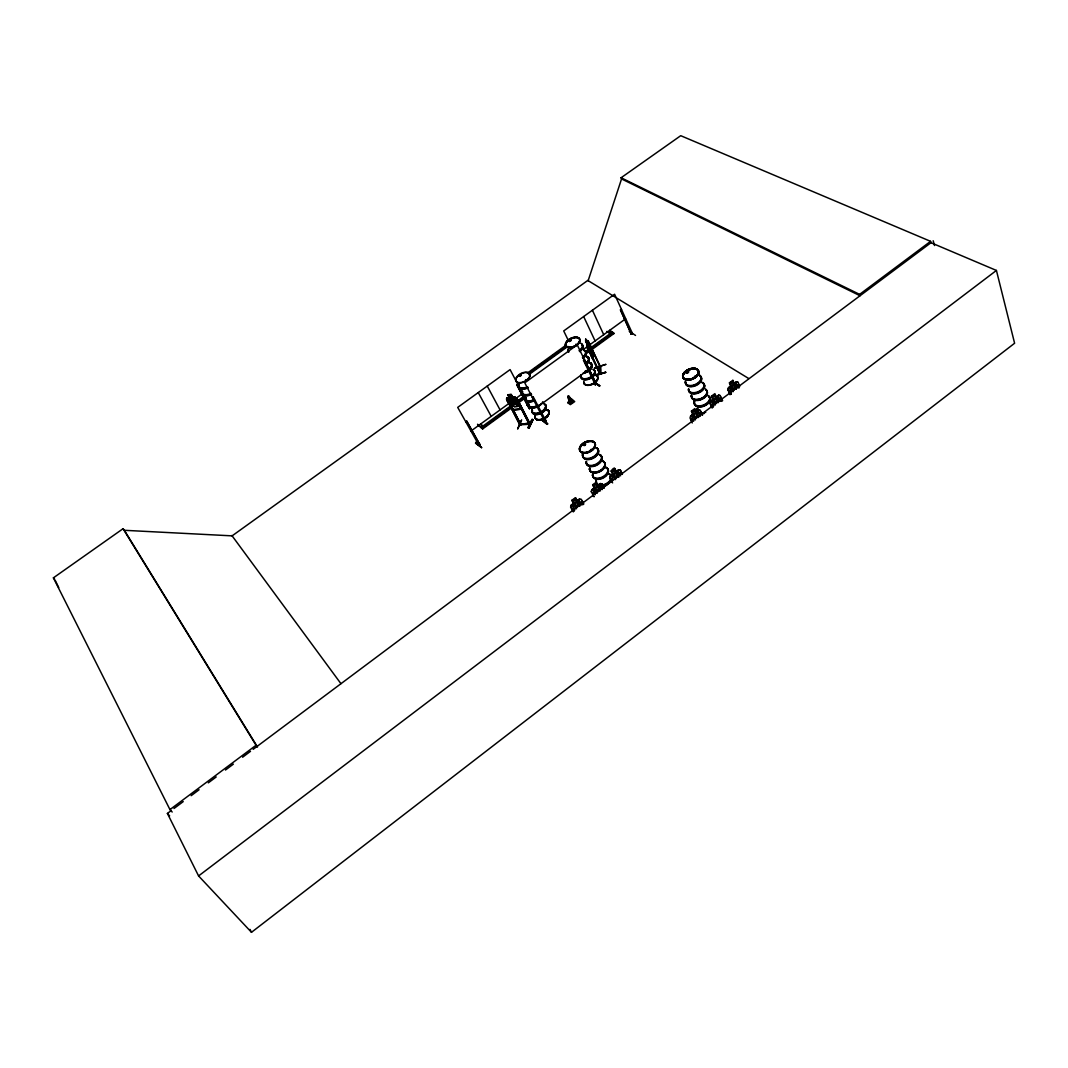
<?xml version="1.0" encoding="UTF-8"?>
<svg xmlns="http://www.w3.org/2000/svg" width="1068" height="1068" viewBox="0 0 1068 1068"><rect width="100%" height="100%" fill="white"/><g stroke="black" fill="none" stroke-linecap="round" stroke-linejoin="round"><path stroke-width="1.5" d="M605.663 372.358L595.73 375.469L605.689 372.318L595.53 374.668M605.89 364.442L594.569 367.953M592.246 357.727L592.219 357.74C594.048 355.417 583.382 341.039 587.841 340.745L600.403 367.245L599.629 365.67M599.629 365.75L599.735 373.974L599.816 372.251M599.548 372.545L599.722 366.738M600.082 365.697L600.002 366.377M600.109 366.631C597.506 373.84 602.312 377.578 600.55 366.538M694.894 376.47L694.6 376.35M694.36 377.431L694.427 377.084M588.375 349.797L588.802 349.009L588.375 349.797L599.709 373.867M588.642 343.202L589.055 342.428L588.642 343.202L600.47 367.072M687.685 372.185L687.458 371.517M688.192 371.824L687.445 372.825M688.393 371.571L688.5 372.251M688.593 371.811C687.939 374.788 684.788 370.81 686.898 372.745M686.203 372.291L686.871 373.092M591.472 348.822C594.476 351.092 591.912 366.951 592.82 352.48M587.053 346.179L587.173 340.478M588.802 349.009L600.216 373.8L587.427 346.82L585.785 339.09L587.253 342.281M578.616 506.259C580.778 498.663 576.8 500.518 577.548 506.085C573.916 502.721 570.058 506.579 577.161 507.38M591.579 450.095L590.591 449.815L591.312 449.454M591.325 450.109L590.778 449.748M599.228 490.853C601.671 482.829 597.252 485.459 598.173 490.666C594.596 487.275 590.778 491.133 597.786 491.961M584.944 444.341L584.263 444.074M585.438 444.275L584.743 445.449L583.355 445.356M617.638 477.089C619.947 469.239 615.782 471.602 616.61 476.902C612.845 473.591 609.454 477.262 616.209 478.197M583.368 444.555L584.022 445.329M583.569 444.902L583.956 444.448M575.906 345.178L576.573 344.657M570.913 340.318L569.418 341.573L569.177 340.465M569.044 340.866L569.471 340.398M697.471 417.428L698.031 412.168A8.224 5.006 -22.9 0 1 698.205 408.123M568.55 340.919L563.717 330.933L614.581 294.247L632.443 333.51L632.056 332.642L631.201 334.124L632.216 333.363M632.283 333.67L631.829 332.495M630.908 333.176L631.735 332.562M717.402 402.529C719.845 394.639 715.827 396.922 716.428 402.302C713.144 398.711 709.553 402.543 716.001 403.597M735.211 389.219C737.855 381.142 733.636 383.666 734.25 388.979C731.006 385.361 727.455 389.193 733.823 390.287M595.864 383.225L595.036 383.839C596.344 386.349 593.221 383.065 595.65 383.025M525.723 380.515C526.551 379.354 525.496 380.061 526.484 380.195M525.816 380.275L526.204 379.594L525.549 379.941M533.306 396.976L532.425 397.63L533.306 396.976L545.922 420.912L544.747 421.459L544.199 420.685L545.601 420.298M517.953 403.971L517.459 406.414L514.242 406.601L511.265 404.398L508.355 398.911L509.569 397.79L508.355 398.911L511.278 404.358L514.242 406.601L517.473 406.427L517.967 403.971L515.056 398.471L512.814 397.59L511.198 394.719L507.954 394.946M528.874 407.842C529.635 405.453 530.235 410.032 529.047 407.722L529.875 407.068M600.51 367.138L589.055 342.428M478.464 444.515L479.532 443.781L478.29 444.275M705.748 389.419L705.601 389.273A8.33 5.006 -23 0 1 701.115 398.658A8.33 5.006 -23 0 1 691.41 395.213M567.735 402.689L572.114 399.379L574.704 401.595L570.339 404.639L567.695 402.609L571.887 399.499M171.361 810.479L167.396 813.429L198.581 875.934L251.487 932.311L1014.6 343.242L996.417 270.444L930.976 242.716L930.588 241.341L680.73 135.689L621.069 177.769L621.549 178.93L588.134 280.75M573.302 511.919L570.579 507.126L571.246 505.097L573.623 503.442L571.914 500.265L575.545 497.688L577.174 500.799L579.59 498.996L571.246 505.097M570.793 507.153L571.433 505.231M591.271 491.68L591.952 489.651L594.315 488.009L592.647 484.805L596.264 482.229L597.84 485.366L600.163 483.51L601.925 483.857L600.163 483.657L592.032 489.705L591.271 491.68L593.928 496.5M611.911 482.122L609.761 477.877L610.442 475.834L612.805 474.205L611.163 470.988C616.863 462.791 614.033 475.941 618.626 469.733L620.361 470.094L622.31 474.379M609.841 477.93L610.549 475.901L618.626 469.733M692.264 422.968L690.035 417.989L690.609 415.999L692.918 414.397L691.437 411.113L694.881 408.55L696.283 412.021L698.379 411.754L700.301 416.24M711.795 407.455L709.9 403.09L710.62 401.061L712.917 399.459L711.475 396.175L714.892 393.625L716.254 397.109M710.113 403.103L710.794 401.181L718.657 395.187L716.334 396.909M727.775 389.74L728.51 387.711L730.792 386.122L729.377 382.825L732.862 380.341L734.183 383.586L736.413 381.81L738.041 382.211L739.683 386.643M727.989 389.753L728.683 387.831M590.484 450.135L590.697 450.536M591.138 449.441L591.312 449.788M585.451 444.822C586.025 442.539 581.713 445.022 584.249 444.956M583.302 444.582L583.208 445.356M584.61 444.755L584.703 444.008M575.879 345.258L576.68 344.737L575.866 344.417M509.356 397.79L507.847 394.733L511.305 394.519L512.814 397.603L515.23 397.336L516.912 398.324L530.289 424.196C526.471 422.741 533.546 423.275 520.103 424.437C517.579 423.355 522.479 423.916 519.595 423.622M530.048 424.25L517.873 400.206L516.912 400.26L529.354 423.903M529.234 424.25L516.912 400.26M528.126 427.801L532.198 419.35L528.059 427.801L532.158 419.337L532.972 419.791L528.914 428.255L532.398 419.697M528.874 428.201L532.959 419.777M569.177 341.386L570.592 340.452L569.618 341.012M570.913 340.799L570.432 340.131M520.396 423.863L520.904 424.757L508.475 400.82L507.514 400.874L519.969 424.85L521.104 424.41M517.673 428.775L521.331 420.432M521.665 419.938L517.82 428.842M521.518 409.204L521.064 406.227L521.344 409.204L513.428 409.591L510.691 406.828L513.361 409.752L521.518 409.178L513.361 409.792L510.678 406.868M515.07 398.471L512.867 397.483M515.203 397.429L516.872 398.417L515.203 397.429L512.76 397.683M511.265 394.626L507.794 394.853L511.305 394.519M520.957 424.704L508.475 400.82M510.758 406.895C509.85 404.171 502.708 396.762 509.529 397.91L507.847 394.733M520.797 375.656L520.196 374.841M507.126 397.923L515.23 397.443L507.166 397.83M572.822 402.302L573.075 400.874L568.456 396.108L569.337 403.05L570.939 403.384L572.822 402.302L568.71 396.161M569.204 402.396L568.149 396.281M612.885 474.165L611.657 476.515L613.099 479.439M506.579 399.112L507.273 397.923L509.529 397.883M475.767 442.432L481.628 447.666L475.54 443.207L475.794 442.419L481.628 447.666M475.901 442.94L481.361 447.185M541.569 419.337L547.484 423.555L547.243 424.356L541.222 419.591L547.23 424.33M596.798 375.923L596.825 375.883A7.583 4.352 -25.9 0 1 592.179 384.467A7.583 4.352 -25.9 0 1 583.942 381.396M686.257 372.198L687.992 371.784M583.275 444.689L584.303 443.928M520.69 375.789L520.57 374.788M545.748 421.086L544.907 421.7L524.775 382.838L577.214 344.844L596.278 384.053M544.213 420.605L545.481 420.098L545.922 420.912M479.839 444.742L466.876 421.353L465.795 421.833L466.876 421.353M479.358 443.901C478.01 443.794 478.331 446.13 479.706 444.475M694.16 377.151L695.335 377.097L694.774 376.35M686.417 371.971L687.245 371.45M686.817 371.798L686.671 372.599M584.783 445.089L584.917 444.074M585.157 444.929L584.37 445.423M530.262 408.029L510.09 369.608L457.705 407.389L478.985 445.356L478.691 444.395M519.582 375.362L520.53 375.148M519.849 375.375L519.862 376.136M569.124 340.478L569.885 340.091M568.096 396.415L573.222 401.528M198.581 875.934L996.417 270.444M702.464 415.345L700.274 410.419L698.605 410.032L696.349 411.834M690.702 416.053L698.605 410.032M736.493 381.863L728.51 387.711M572.742 508.275C570.566 509.997 574.704 506.779 574.277 511.185M581.366 501.826C583.916 500.038 579.323 503.322 582.888 504.75M711.862 404.331C709.873 405.907 713.758 402.956 713.144 407.362M721.421 401.181L720.152 398.137L721.087 397.443L722.622 400.647M729.991 391.168L728.79 391.689L729.991 391.168L731.233 394.212M737.961 384.827C740.471 383.052 735.999 386.349 739.19 387.884M169.959 809.597L256.066 745.25L123.074 528.7L53.4 577.841L169.959 809.597L172.188 812.027M592.673 493.763C594.462 491.347 590.804 495.392 594.182 496.7M720.152 398.137L721.367 397.616M621.069 177.769L859.606 294.381L930.588 241.341M173.991 808.503L183.229 801.601M191.145 795.687L199.062 789.759M208.3 782.857L216.217 776.943M225.455 770.041L233.371 764.127M242.596 757.225L250.513 751.311M253.156 749.335L930.976 242.716M594.035 382.491L599.802 385.762M541.196 419.671L541.489 418.803M595.103 384.6L596.064 383.906M529.167 407.041L527.138 405.106M479.158 445.236L479.906 444.648L466.676 421.192M516.845 384.88L517.927 384.387L516.845 384.88L529.261 408.697L530.209 407.989L529.488 408.577M631.295 334.057L632.122 333.443M632.349 333.576L631.522 334.191L620.455 309.867L621.523 309.386L620.682 310M635.54 335.432L629.252 331.307M583.529 360.463L584.61 359.969L596.291 384.093L595.33 384.76L583.529 360.463L584.61 359.969M537.297 407.055L588.962 369.368M470.961 431.045L509.343 403.183M515.964 398.377L522.586 393.571M583.302 349.503L625.581 318.811M510.624 405.947L481.174 427.334L481.575 428.054M517.312 401.087L524.014 396.228M585.584 351.505L612.351 332.055L612.685 332.802M494.951 418.322L498.97 415.412M506.993 409.578L511.011 406.668M521.718 398.885L524.388 396.949M585.931 352.24L588.615 350.291M596.638 344.457L604.662 338.623M477.516 424.223L482.242 428.228L510.37 407.789M518.421 401.955L523.774 398.057M585.411 353.268L613.553 332.829L613.886 333.576L585.758 354.015M477.917 424.944L482.629 428.949L512.106 407.535M518.794 402.676L525.496 397.803M527.312 373.159L565.065 345.845M531.717 370.956L543.852 362.172M550.594 357.299L557.336 352.427M529.741 372.999L566.2 346.619M528.767 374.708L567.896 346.379M545.267 419.884L545.708 420.752M687.659 372.625L687.952 371.531M529.514 406.988L530.008 407.842M520.436 375.629L519.662 375.896M575.772 344.43L575.919 345.391M545.081 421.58L544.199 420.685M569.992 340.826L569.137 340.812M520.169 374.908L519.876 375.816M520.156 376.029L520.784 375.215M698.031 412.168L697.017 412.956L696.483 417.201C692.999 413.743 689.621 417.428 696.069 418.496M587.841 340.745L591.498 348.876M585.651 341.52L585.651 339.117L590.31 347.701L591.271 353.588L590.083 352.413M605.649 364.362L594.609 368.1M596.705 375.722L596.732 375.696A7.583 4.352 -25.9 0 1 592.967 383.839A7.583 4.352 -25.9 0 1 583.689 382.424M595.704 375.082L605.689 372.318M569.751 339.998L570.993 340.225M520.023 374.881L520.81 375.055M520.209 376.083C518.781 376.003 518.728 375.228 519.929 376.417M519.889 376.27L521.024 374.895M687.151 371.357L688.526 371.624M597.706 485.499L599.989 485.219L602.192 489.585M616.169 471.709L618.439 471.455L620.588 475.834M716.174 397.056L718.323 396.855L720.206 401.354M734.023 383.719L736.159 383.546L737.988 388.071M687.125 372.425L686.377 372.185M508.849 395.307L510.931 395.173L511.452 396.161L509.369 396.295L508.849 395.28L510.931 395.16M510.09 398.764L513.321 398.578L516.231 404.078L513 404.291L510.09 398.764L513.334 398.591M507.367 401.167L508.328 401.101M516.765 400.553L517.726 400.5M509.369 396.268L511.452 396.148M513 404.265L516.231 404.078M591.018 450.562L591.632 449.548M571.473 400.54L573.075 400.874M123.074 528.7L124.355 530.302L232.116 535.856L587.787 280.43L748.668 378.486M506.512 398.951L519.796 424.77M579.524 499.076L581.299 499.263L583.342 503.509M618.626 469.88L620.268 470.214M698.592 410.179L700.181 410.553M718.564 395.12L720.219 395.52L721.901 399.926M718.564 395.267L720.126 395.654M736.399 381.957L737.948 382.344M528.673 423.449L530.235 424.236L519.929 424.797M621.549 178.93L860.034 295.729L859.606 294.381M585.024 444.114L585.518 444.154M587.133 340.492L587.854 340.866M732.862 380.341L734.116 383.772M609.601 330.279L613.553 332.829M711.475 396.175L713.077 399.485L711.742 401.782L713.638 406.281M609.935 331.013L613.886 333.576M607.812 331.574L610.909 334.097L606.784 331.427M700.181 410.366L702.01 414.798M691.437 411.113L693.079 414.411L691.744 416.707L693.693 421.179M594.742 382.251L599.869 385.788M599.188 385.668L594.128 382.157L599.335 386.175M527.045 405.119L530.809 408.123M541.61 419.23L547.777 423.956M611.163 470.988L612.965 474.219M596.264 482.229L597.773 485.566M571.914 500.265L573.796 503.469L572.488 505.765L574.771 510.09M480.587 423.916L483.43 426.706L480.987 424.637M508.902 397.696L521.411 408.55M167.396 813.429L169.638 815.859M568.617 396.108L572.435 400.513M53.4 577.841L54.748 579.403M256.066 745.25L257.508 747.013L124.355 530.302M231.836 535.469L340.932 683.667M591.285 356.004L592.727 358.221M592.606 358.261L587.493 348.008M568.456 396.108L570.712 399.432M482.242 428.228L482.629 428.949M478.25 392.57L491.2 416.346M487.248 386.082L500.064 409.912M568.536 396.495L571.981 402.983M576.533 508.769L574.264 504.43L577.574 501.96L579.844 506.299M517.059 385.027L529.354 408.617M575.412 497.808L577.107 500.985L579.35 500.638L581.606 504.977M582.34 501.106L583.862 504.029M249.965 929.387L251.487 932.311M595.383 494.671L593.167 490.319L594.409 487.956L592.82 484.832M597.145 493.349L594.929 488.997L598.227 486.541L600.43 490.906M601.858 483.791L604.034 488.036M601.751 483.924L603.914 488.129M609.895 477.823L612.618 482.91M615.568 479.585L613.406 475.207L616.677 472.764L618.839 477.142M614.687 468.371L616.249 471.776M620.294 470.027L622.417 474.285M55.416 580.765L58.727 587.574M583.662 316.555L595.09 340.932M592.406 310.241L603.714 334.684M568.283 396.175L569.898 399.752M620.455 309.867L631.201 334.124M695.401 419.898L693.466 415.425L696.656 413.036L698.592 417.521M710.033 403.05L712.209 408.056M715.333 404.999L713.437 400.5L716.628 398.124L718.51 402.636M720.419 398.311L721.688 401.354M721.087 397.443L722.355 400.473M727.909 389.7L730.031 394.733M729.537 382.838L730.953 386.149L729.604 388.432L731.446 392.957M733.142 391.689L731.3 387.163L734.464 384.8L736.306 389.326M729.711 390.995L730.966 394.039M568.376 396.562L570.939 403.384M933.192 240.754L934.513 245.533M568.216 396.575L569.978 403.41M568.109 396.508L569.337 403.05M528.126 387.777A7.703 4.339 -27.5 0 1 521.211 388.912A7.703 4.339 -27.5 0 1 519.235 385.041M531.01 393.344A7.69 4.352 -27.4 0 1 521.918 391.863M527.779 387.11A7.836 4.405 -27.5 0 1 518.527 385.628M525.71 387.444A7.716 4.339 -27.5 0 1 518.447 385.201M531.584 394.466A7.676 4.352 -27.4 0 1 524.668 395.574A7.676 4.352 -27.4 0 1 522.706 391.689M531.41 394.132A7.81 4.419 -27.4 0 1 524.401 395.267A7.81 4.419 -27.4 0 1 522.385 391.329M531.237 393.798A7.81 4.419 -27.4 0 1 524.214 394.933A7.81 4.419 -27.4 0 1 522.212 390.981M527.966 387.444A7.836 4.405 -27.5 0 1 520.93 388.605A7.836 4.405 -27.5 0 1 518.928 384.667M534.481 400.059A7.636 4.352 -27.4 0 1 527.592 401.167A7.636 4.352 -27.4 0 1 525.616 397.269M534.347 399.819A7.69 4.379 -27.4 0 1 525.242 398.311M543.986 403.904A7.73 4.459 -27.4 0 1 545.067 409.711A7.73 4.459 -27.4 0 1 536.229 414.291A7.73 4.459 -27.4 0 1 532.131 410.032M546.909 409.792A7.596 4.419 -27.4 0 1 547.977 415.545A7.596 4.419 -27.4 0 1 539.3 420.044A7.609 4.419 -27.4 0 1 535.228 415.826A7.583 4.405 -27.4 0 0 539.287 420.004A7.583 4.405 -27.4 0 0 547.977 415.559A7.609 4.419 -27.4 0 0 546.923 409.792A7.583 4.405 -27.4 0 1 547.964 415.532A7.609 4.419 -27.4 0 1 539.287 420.044A7.596 4.419 -27.4 0 1 535.255 415.839A7.596 4.419 -27.4 0 0 539.287 420.031A7.596 4.419 -27.4 0 0 547.977 415.545A7.596 4.419 -27.4 0 0 546.909 409.805A7.583 4.405 -27.4 0 1 547.977 415.559A7.583 4.405 -27.4 0 1 539.287 420.004A7.583 4.405 -27.4 0 1 535.268 415.839M547.871 410.032A7.583 4.405 -27.4 0 1 543.011 418.749A7.583 4.405 -27.4 0 1 535.068 415.452M543.826 403.57A7.73 4.459 -27.4 0 1 544.894 409.378A7.73 4.459 -27.4 0 1 536.056 413.943A7.73 4.459 -27.4 0 1 531.957 409.698M542.798 401.701A7.65 4.392 -27.4 0 1 534.24 407.936A7.65 4.392 -27.4 0 1 529.02 403.878M539.287 404.986A7.756 4.446 -27.4 0 1 532.091 407.402A7.756 4.446 -27.4 0 1 528.353 404.492M537.337 405.6A7.636 4.379 -27.4 0 1 528.273 404.064M534.761 400.607A7.623 4.352 -27.4 0 1 527.899 401.715A7.623 4.352 -27.4 0 1 525.923 397.83M534.614 400.313A7.69 4.379 -27.4 0 1 527.685 401.421A7.69 4.379 -27.4 0 1 525.696 397.51M540.915 404.064A7.756 4.446 -27.4 0 1 533.119 407.736A7.756 4.446 -27.4 0 1 528.526 404.825M585.077 351.412A7.663 4.299 -26 0 1 582.968 358.461M583.755 350.411A7.77 4.352 -26 0 1 582.834 358.1M586.546 356.472A7.65 4.312 -25.9 0 1 585.651 364.068A7.663 4.312 -25.9 0 0 586.599 356.552M581.753 344.19A7.796 4.339 -26 0 1 579.577 351.332M568.723 352.213A7.796 4.339 -26 0 1 568.563 349.85M583.328 349.743A7.676 4.299 -26 0 1 582.42 357.326M581.86 344.644A7.69 4.285 -26 0 1 579.71 351.679M583.582 350.064A7.783 4.352 -26 0 1 582.661 357.753M581.593 343.843A7.81 4.339 -26 0 1 579.417 350.971M568.55 351.853A7.81 4.339 -26 0 1 568.39 349.503M580.111 342.975A7.703 4.285 -26 0 1 579.163 350.544M568.456 351.412A7.703 4.285 -26 0 1 568.296 349.089M594.142 370.422A7.596 4.339 -25.9 0 1 589.523 378.953A7.596 4.339 -25.9 0 1 581.299 375.896M592.82 369.421A7.703 4.392 -25.9 0 1 594.142 375.028A7.703 4.392 -25.9 0 1 585.344 379.581A7.703 4.392 -25.9 0 1 581.005 375.536M595.383 375.028A7.556 4.339 -25.9 0 1 593.741 383.185A7.556 4.339 -25.9 0 1 583.649 382.264M589.656 362.8A7.73 4.379 -25.9 0 1 591.271 367.939A7.73 4.379 -25.9 0 1 583.328 372.825M593.621 369.314A7.596 4.339 -25.9 0 1 588.989 377.832A7.596 4.339 -25.9 0 1 580.752 374.788M593.888 369.635A7.703 4.392 -25.9 0 1 589.189 378.286A7.703 4.392 -25.9 0 1 580.845 375.188M589.496 362.452A7.73 4.379 -25.9 0 1 591.485 366.911A7.73 4.379 -25.9 0 1 585.05 372.011M585.798 364.362A7.663 4.312 -25.9 0 0 586.692 356.752A7.663 4.312 -25.9 0 1 585.811 364.375M599.508 455.142A8.37 5.14 -26.5 0 1 600.977 461.723A8.37 5.14 -26.5 0 1 591.405 466.649A8.37 5.14 -26.5 0 1 586.652 461.75M599.388 454.661A8.491 5.207 -26.5 0 1 600.87 461.323A8.491 5.207 -26.5 0 1 591.151 466.329A8.491 5.207 -26.5 0 1 586.345 461.363M602.405 460.935A8.357 5.166 -26.4 0 1 600.63 470.534A8.357 5.166 -26.4 0 1 589.403 469.012M602.285 460.709A8.357 5.166 -26.4 0 1 600.51 470.294A8.357 5.166 -26.4 0 1 589.282 468.785M595.917 447.666A8.517 5.193 -26.5 0 1 594.062 457.358A8.517 5.193 -26.5 0 1 582.661 455.902M600.269 454.674A8.37 5.14 -26.5 0 1 596.184 464.073A8.37 5.14 -26.5 0 1 585.905 462.057M596.051 448.159A8.397 5.126 -26.5 0 1 597.506 454.714A8.397 5.126 -26.5 0 1 587.881 459.667A8.397 5.126 -26.5 0 1 583.141 454.794M599.201 454.3A8.491 5.207 -26.5 0 1 597.386 463.993A8.491 5.207 -26.5 0 1 585.998 462.497M597.092 448.013A8.517 5.193 -26.5 0 1 591.912 458.012A8.517 5.193 -26.5 0 1 582.647 454.047M596.798 447.679A8.41 5.126 -26.5 0 1 591.685 457.545A8.41 5.126 -26.5 0 1 582.554 453.62M610.976 480.453A8.397 5.247 -26.4 0 1 602.339 485.833M598.681 485.539A8.397 5.247 -26.4 0 1 597.346 484.805M596.451 483.737A8.397 5.247 -26.4 0 1 596.211 480.907M609.12 474.272A8.397 5.247 -26.4 0 1 611.377 476.061M605.73 467.437A8.424 5.233 -26.4 0 1 607.238 474.139A8.424 5.233 -26.4 0 1 597.586 479.091A8.424 5.233 -26.4 0 1 592.78 474.099M610.509 479.706A8.277 5.18 -26.4 0 1 601.978 485.005M600.056 485.072A8.277 5.18 -26.4 0 1 597.052 483.991M596.171 482.936A8.277 5.18 -26.4 0 1 595.797 481.628M608.68 473.605A8.277 5.18 -26.4 0 1 610.909 475.367M605.85 467.917A8.304 5.166 -26.4 0 1 607.345 474.526A8.304 5.166 -26.4 0 1 597.826 479.412A8.304 5.166 -26.4 0 1 593.074 474.486M610.803 480.106A8.397 5.247 -26.4 0 1 602.165 485.486M598.507 485.192A8.397 5.247 -26.4 0 1 597.159 484.458M596.264 483.377A8.397 5.247 -26.4 0 1 596.037 480.56M608.947 473.925A8.397 5.247 -26.4 0 1 611.203 475.714M602.552 461.229A8.357 5.166 -26.4 0 1 604.034 467.837A8.357 5.166 -26.4 0 1 594.462 472.75A8.357 5.166 -26.4 0 1 589.71 467.824M605.556 467.09A8.424 5.233 -26.4 0 1 603.78 476.809A8.424 5.233 -26.4 0 1 592.446 475.247M606.611 467.477A8.317 5.166 -26.4 0 1 602.592 476.889A8.317 5.166 -26.4 0 1 592.353 474.806M604.034 462.297A8.317 5.14 -26.4 0 1 599.001 472.136A8.317 5.14 -26.4 0 1 589.91 468.171M611.083 480.84A8.277 5.18 -26.4 0 1 609.948 482.362M608.413 483.737A8.277 5.18 -26.4 0 1 602.552 486.154M596.371 482.763A8.277 5.18 -26.4 0 1 596.518 481.281M703.144 383.546A8.33 4.98 -23.1 0 1 698.672 392.917A8.33 4.98 -23.1 0 1 688.967 389.5M701.609 382.437A8.451 5.046 -23.1 0 1 703.652 388.632A8.451 5.046 -23.1 0 1 694.013 393.585A8.451 5.046 -23.1 0 1 688.686 389.099M705.708 389.58A8.33 5.006 -23 0 1 701.249 398.965A8.33 5.006 -23 0 1 691.543 395.507M705.481 389.126A8.29 4.98 -23 0 1 701.035 398.484A8.29 4.98 -23 0 1 691.37 395.04M700.034 375.883A8.491 5.033 -23.1 0 1 695.455 385.374A8.491 5.033 -23.1 0 1 685.603 381.944M702.637 382.344A8.344 4.98 -23.1 0 1 699.139 391.248A8.344 4.98 -23.1 0 1 688.393 389.673M700.114 376.363A8.37 4.966 -23.1 0 1 695.602 385.735A8.37 4.966 -23.1 0 1 685.883 382.344M702.904 382.691A8.451 5.046 -23.1 0 1 698.365 392.196A8.451 5.046 -23.1 0 1 688.526 388.725M698.419 374.881A8.491 5.033 -23.1 0 1 700.448 381.062A8.491 5.033 -23.1 0 1 690.782 386.042A8.491 5.033 -23.1 0 1 685.442 381.57M699.607 375.148A8.37 4.966 -23.1 0 1 695.094 384.52A8.37 4.966 -23.1 0 1 685.362 381.142M708.605 396.215A8.397 5.073 -22.9 0 1 707.991 403.237A8.397 5.073 -22.9 0 1 697.791 406.574A8.397 5.073 -22.9 0 1 694.908 400.714M708.698 396.695A8.277 5.006 -22.9 0 1 704.279 406.067A8.277 5.006 -22.9 0 1 694.6 402.583M707.003 395.227A8.397 5.073 -23 0 1 708.698 401.928A8.397 5.073 -23 0 1 698.232 406.307A8.397 5.073 -23 0 1 694.747 400.34M708.191 395.507A8.277 5.006 -23 0 1 703.772 404.879A8.277 5.006 -23 0 1 694.093 401.408M705.801 389.807A8.317 5.006 -23 0 1 702.33 398.738A8.317 5.006 -23 0 1 691.597 397.122M705.748 412.288A8.237 5.006 -22.9 0 1 699.967 412.608M697.564 411.006A8.237 5.006 -22.9 0 1 697.124 408.403M706.923 391.128A8.29 4.98 -23 0 1 700.475 399.913A8.29 4.98 -23 0 1 691.824 396.081M703.999 413.623A8.357 5.086 -22.9 0 1 701.996 413.743M697.778 411.821A8.357 5.086 -22.9 0 1 697.337 409.191M703.852 413.276A8.37 5.086 -22.9 0 1 701.85 413.383M697.631 411.474A8.37 5.086 -22.9 0 1 697.177 408.83M590.244 348.916L590.137 351.198L587.48 345.591L587.6 343.322L590.244 348.916M585.918 340.211L586.319 342.681L585.918 340.211M513.748 402.823C514.736 407.482 510.01 406.254 512.72 402.236L508.742 398.991L513.107 401.501C512.039 396.976 516.859 398.337 514.149 402.129L518.26 405.493L513.748 402.823M528.94 423.355L520.637 424.103L528.94 423.355M575.625 499.811L573.503 501.399L572.955 500.358L575.091 498.769L575.625 499.811M596.318 484.378L594.195 485.953L593.674 484.912L595.797 483.323L596.318 484.378M614.808 470.574L612.698 472.149L612.178 471.095L614.287 469.519L614.808 470.574M694.934 410.779L692.865 412.328L692.411 411.247L694.467 409.711L694.934 410.779M714.933 395.868L712.877 397.389L712.436 396.308L714.479 394.786L714.933 395.868M732.808 382.518L730.766 384.039L730.325 382.958L732.368 381.436L732.808 382.518M602.953 485.7L601.978 486.434L602.953 485.7M611.871 479.038L610.909 479.759L611.871 479.038M621.362 471.949L620.401 472.67L621.362 471.949M691.89 419.257L690.943 419.964L691.89 419.257M701.169 412.328L700.221 413.022L701.169 412.328M587 346.112L587.333 348.075L587 346.112M519.342 382.651A7.77 4.339 -27.5 0 0 529.955 374.935A7.77 4.339 -27.5 0 0 519.061 374.614A7.77 4.339 -27.5 0 0 519.342 382.651M519.529 382.971A7.73 4.325 -27.5 0 0 530.102 375.282A7.73 4.325 -27.5 0 0 519.248 374.961A7.73 4.325 -27.5 0 0 519.529 382.971M525.216 398.137A7.623 4.339 -27.4 0 0 534.254 399.632A7.636 4.352 -27.4 0 1 525.189 398.124M540.395 413.676A7.596 4.392 -27.4 0 0 545.267 404.946A7.623 4.405 -27.4 0 1 540.395 413.676A7.623 4.405 -27.4 0 1 532.425 410.392A7.596 4.392 -27.4 0 0 540.395 413.676M538.913 412.929A7.623 4.392 -27.4 0 0 545.481 404.732A7.609 4.392 -27.4 0 1 538.913 412.929A7.609 4.392 -27.4 0 1 531.864 409.311A7.623 4.392 -27.4 0 0 538.913 412.929M569.271 347.327A7.73 4.272 -26 0 0 579.75 339.704A7.73 4.272 -26 0 0 568.657 339.571A7.73 4.272 -26 0 0 569.271 347.327M585.478 363.707A7.636 4.299 -25.9 0 0 586.372 356.125A7.596 4.285 -25.9 0 1 585.451 363.694M569.551 347.874A7.703 4.259 -26 0 0 579.991 340.278A7.703 4.259 -26 0 0 568.95 340.145A7.703 4.259 -26 0 0 569.551 347.874M569.377 347.541A7.73 4.272 -26 0 0 579.857 339.918A7.73 4.272 -26 0 0 568.763 339.784A7.73 4.272 -26 0 0 569.377 347.541A7.73 4.272 -26 0 0 579.857 339.931A7.73 4.272 -26 0 0 568.763 339.798A7.73 4.272 -26 0 0 569.377 347.554M591.352 368.326A7.596 4.312 -25.9 0 0 589.763 363.254A7.623 4.325 -25.9 0 1 591.365 368.326A7.623 4.325 -25.9 0 1 583.542 373.146A7.596 4.312 -25.9 0 0 591.352 368.326M590.831 367.205A7.609 4.312 -25.9 0 0 590.444 362.693A7.623 4.325 -25.9 0 1 590.844 367.205A7.623 4.325 -25.9 0 1 584.85 371.557A7.609 4.312 -25.9 0 0 590.831 367.205M585.945 364.695A7.623 4.299 -25.9 0 0 588.041 357.66A7.596 4.285 -25.9 0 1 585.931 364.682M583.742 452.605A8.451 5.126 -26.5 0 0 595.183 444.101A8.451 5.126 -26.5 0 0 582.954 443.353A8.451 5.126 -26.5 0 0 583.742 452.605A8.397 5.086 -26.5 0 0 595.13 444.101A8.397 5.086 -26.5 0 0 582.981 443.367A8.397 5.086 -26.5 0 0 583.755 452.565M584.049 453.166A8.41 5.1 -26.5 0 0 595.437 444.689A8.41 5.1 -26.5 0 0 583.275 443.954A8.41 5.1 -26.5 0 0 584.049 453.166A8.397 5.086 -26.5 0 0 595.423 444.715A8.397 5.086 -26.5 0 0 583.288 443.968A8.397 5.086 -26.5 0 0 584.062 453.166M583.862 452.845A8.451 5.126 -26.5 0 0 595.29 444.328A8.451 5.126 -26.5 0 0 583.075 443.594A8.451 5.126 -26.5 0 0 583.862 452.845M687.445 379.514A8.397 4.953 -23.2 0 0 698.552 371.237A8.41 4.966 -23.2 0 0 685.91 370.903A8.41 4.966 -23.2 0 0 687.432 379.514A8.41 4.966 -23.2 0 0 698.565 371.21A8.37 4.926 -23.2 0 0 685.936 370.903A8.397 4.953 -23.2 0 0 687.445 379.514M698.552 371.237A8.397 4.953 -23.2 0 0 685.923 370.916A8.37 4.926 -23.2 0 0 687.445 379.46A8.37 4.926 -23.2 0 0 698.512 371.223M687.699 380.088A8.384 4.939 -23.2 0 0 698.792 371.824A8.384 4.939 -23.2 0 0 686.19 371.504A8.384 4.939 -23.2 0 0 687.699 380.088A8.357 4.939 -23.2 0 0 698.779 371.851A8.357 4.939 -23.2 0 0 686.19 371.504A8.357 4.939 -23.2 0 0 687.699 380.061A8.357 4.939 -23.2 0 0 698.766 371.824A8.357 4.939 -23.2 0 0 686.203 371.531A8.357 4.939 -23.2 0 0 687.712 380.088M687.538 379.754A8.41 4.966 -23.2 0 0 698.672 371.464A8.41 4.966 -23.2 0 0 686.016 371.143A8.41 4.966 -23.2 0 0 687.538 379.754"/></g></svg>
